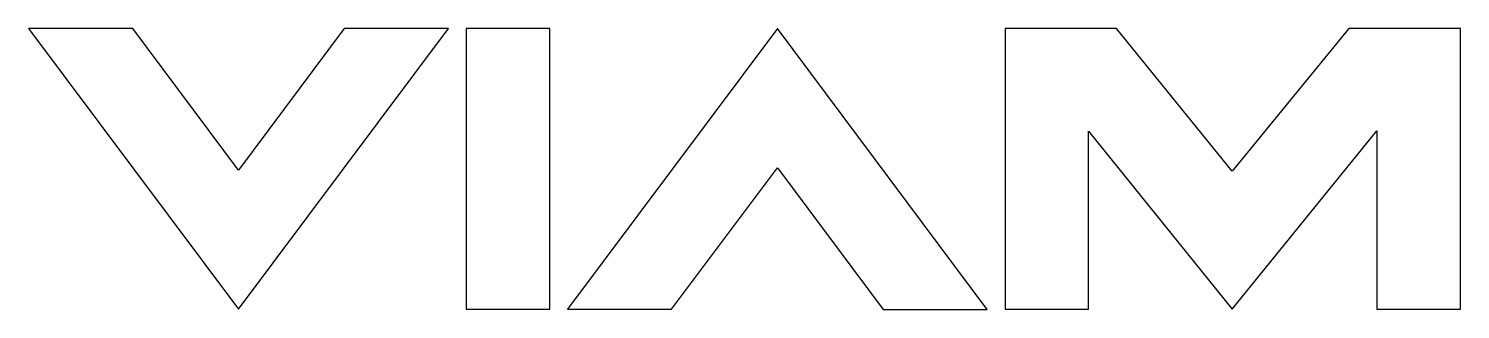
# Model space of a CAD drawing. Extents: x -36 to 35.4, y -6.7 to 7.3.
import ezdxf

# ---------------------------------------------------------------- set-up
doc = ezdxf.new("R2010")
doc.units = 0
doc.layers.get('0').update_dxf_attribs({"linetype": 'CONTINUOUS'})

msp = doc.modelspace()

# ---------------------------------------------------------------- linework, layer by layer
at = {"color": 7, "linetype": 'CONTINUOUS'}
for p, q in [((-36.043, 7.284), (-25.572, -6.735)), ((-30.847, 7.284), (-36.043, 7.284)), ((-25.572, 0.219), (-30.847, 7.284)), ((-25.572, -6.735), (-15.1, 7.284)), ((-20.297, 7.284), (-25.572, 0.219)), ((-15.1, 7.284), (-20.297, 7.284)), ((-10.044, 7.284), (-14.215, 7.284)), ((-14.215, 7.284), (-14.215, -6.735)), ((-10.044, -6.735), (-10.044, 7.284)), ((1.317, 7.284), (-9.155, -6.735)), ((11.788, -6.739), (1.317, 7.284)), ((12.677, 7.284), (12.677, -6.735)), ((18.238, 7.284), (12.677, 7.284)), ((24.013, 0.169), (18.238, 7.284)), ((29.834, 7.284), (24.013, 0.169)), ((35.394, 7.284), (29.834, 7.284)), ((35.394, -6.735), (35.394, 7.284)), ((16.844, 2.162), (24.013, -6.735)), ((16.844, -6.735), (16.844, 2.162)), ((24.013, -6.735), (31.223, 2.183)), ((31.223, 2.183), (31.223, -6.735)), ((-3.959, -6.735), (1.317, 0.326)), ((1.317, 0.326), (6.592, -6.739)), ((-14.215, -6.735), (-10.044, -6.735)), ((-9.155, -6.735), (-3.959, -6.735)), ((6.592, -6.739), (11.788, -6.739)), ((12.677, -6.735), (16.844, -6.735)), ((31.223, -6.735), (35.394, -6.735))]:
    msp.add_line(p, q, dxfattribs=at)

doc.saveas('drawing.dxf')
